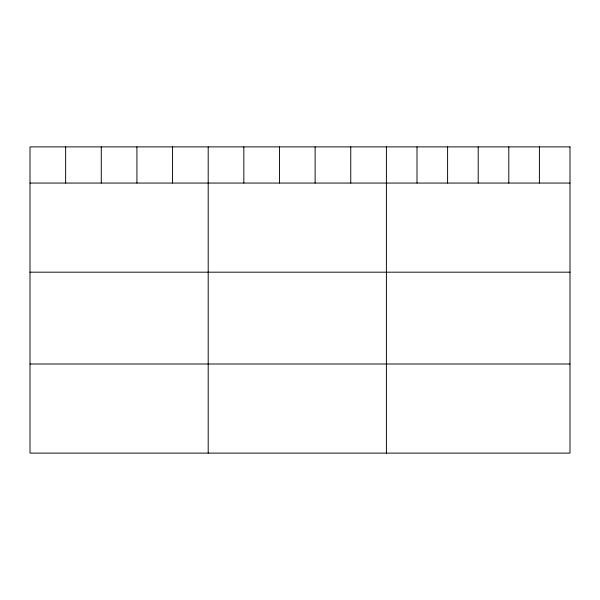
<?xml version="1.0" encoding="UTF-8"?>
<svg xmlns="http://www.w3.org/2000/svg" width="600" height="600" viewBox="0 0 600 600"><rect width="100%" height="100%" fill="white"/><g stroke="black" fill="none" stroke-linecap="round" stroke-linejoin="round"><path stroke-width="0.9" d="M30 183.06L570 183.06M30 272.183L570 272.183M30 363.998L570 363.998M539.4 146.887L539.4 183.06M508.8 146.887L508.8 183.06M478.2 146.887L478.2 183.06M447.6 146.887L447.6 183.06M417 146.887L417 183.06M386.4 146.887L386.4 453.112M350.76 146.887L350.76 183.06M315.12 146.887L315.12 183.06M279.48 146.887L279.48 183.06M243.84 146.887L243.84 183.06M208.2 146.887L208.2 453.112M172.56 146.887L172.56 183.06M136.92 146.887L136.92 183.06M101.28 146.887L101.28 183.06M65.64 146.887L65.64 183.06M570 146.887L30 146.887L30 453.112L570 453.112L570 146.887"/></g></svg>
